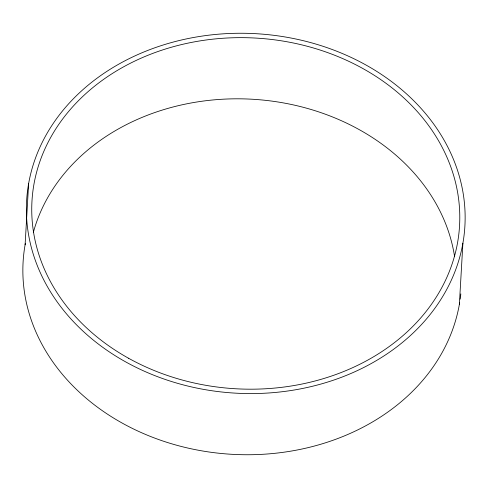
<?xml version="1.0" encoding="UTF-8"?>
<svg xmlns="http://www.w3.org/2000/svg" width="488" height="488" viewBox="0 0 488 488"><rect width="100%" height="100%" fill="white"/><g stroke="black" fill="none" stroke-linecap="round" stroke-linejoin="round"><path stroke-width="0.73" d="M25.108 244.775L28.633 183.616M459.367 304.384L462.892 243.225A219.496 180.017 3.3 0 0 164.322 44.64A219.496 180.017 3.3 0 0 110.074 352.397A219.496 180.017 3.3 0 0 462.892 243.225M33.373 232.288A214.141 175.631 3.3 0 1 252.345 99.241A214.141 175.631 3.3 0 1 454.578 256.578M460.831 293.886A219.496 180.017 3.3 0 1 460.19 299.156M459.623 302.896A219.496 180.017 3.3 0 1 210.932 452.266A219.496 180.017 3.3 0 1 25.37 243.317M128.545 358.241A214.141 175.631 3.3 0 0 459.452 227.28A214.141 175.631 3.3 0 0 149.291 54.741A214.141 175.631 3.3 0 0 128.545 358.241"/></g></svg>
